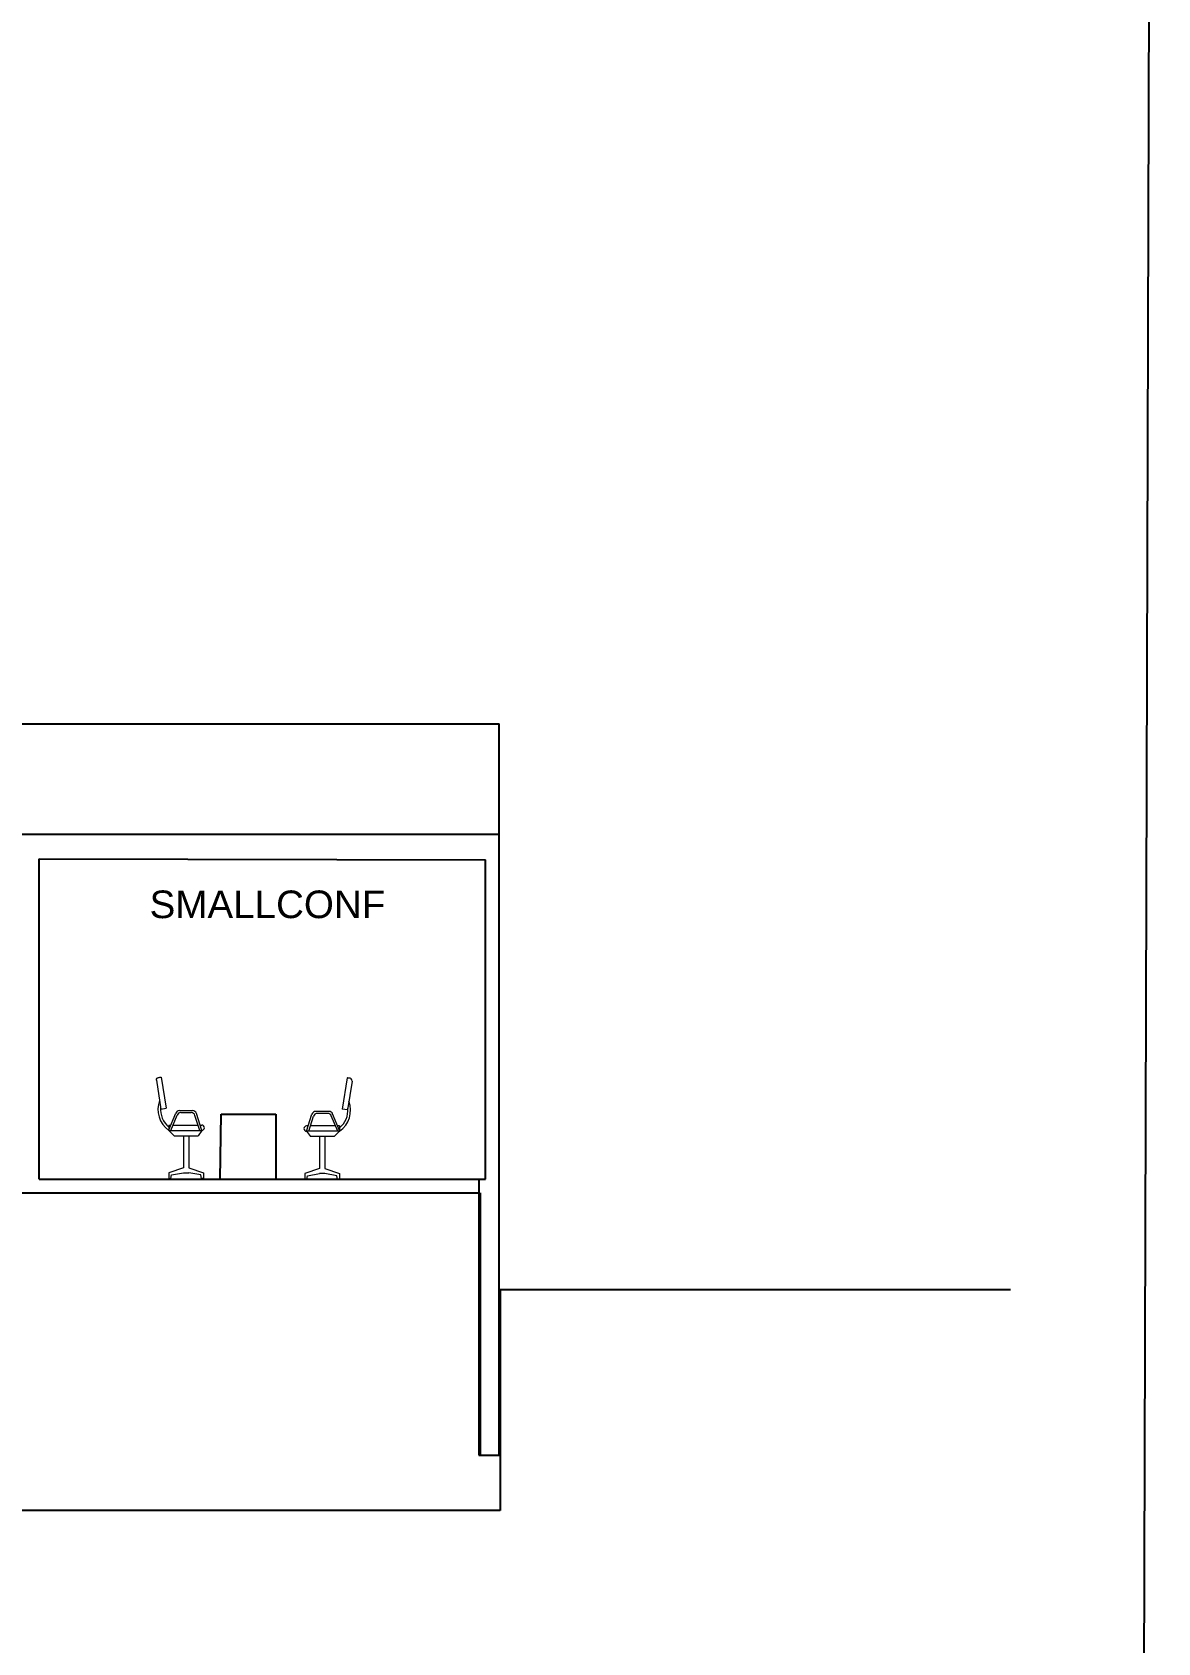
# Model space of a CAD drawing. Header units: millimetres. Extents: x 587797 to 2274247, y 1711 to 439204.
# Drawn here: x 1037785 to 1050015, y 282231 to 299730 of the extents above; entities that cross this region are included whole.
import ezdxf

# ---------------------------------------------------------------- set-up
doc = ezdxf.new("R2010")
doc.units = ezdxf.units.MM
doc.layers.add('finiture', color=7, linetype='Continuous', lineweight=20)
doc.styles.get("Standard").update_dxf_attribs({"font": 'arial.ttf'})

msp = doc.modelspace()

# ---------------------------------------------------------------- linework, layer by layer
for p, q in [((1050015.178, 334727.085), (1049616.235, 194738.007)), ((971709.651, 292216.983, 442.155), (1042859.651, 292216.983, 442.155)), ((1042859.651, 291016.983, 442.155), (1042859.651, 292216.983, 442.155)), ((971709.651, 291016.983, 442.155), (1042859.651, 291016.983, 442.155)), ((1042859.651, 284269.666, 442.155), (1042859.651, 291016.983, 442.155)), ((1037859.651, 290747.959, 442.155), (1042709.651, 290737.678, 442.155)), ((1037859.651, 287266.983, 442.155), (1037859.651, 290747.959, 442.155)), ((1042709.651, 287266.983, 442.155), (1042709.651, 290737.678, 442.155)), ((1039827.593, 287266.983, 442.155), (1039837.573, 287975.125, 442.155)), ((1039837.573, 287975.125, 442.155), (1040433.531, 287975.125, 442.155)), ((1040433.531, 287975.125, 442.155), (1040433.531, 287266.983, 442.155)), ((1037859.651, 287266.983, 442.155), (1042709.651, 287266.983, 442.155)), ((1042638.019, 287266.983, 442.155), (1042638.019, 284269.666, 442.155)), ((971939.651, 287119.666, 442.155), (1042638.019, 287119.666, 442.155)), ((1042653.206, 287119.666), (1042653.206, 284269.666)), ((1042868.164, 286069.666, 442.155), (1048415.165, 286069.666, 442.155)), ((1042868.164, 286069.666, 442.155), (1042868.164, 283669.666, 442.155)), ((1042638.019, 284269.666, 442.155), (1042868.164, 284269.666, 442.155)), ((1042868.164, 283669.666, 442.155), (971709.651, 283669.666, 442.155))]:
    msp.add_line(p, q)
at = {"layer": 'finiture', "linetype": 'Continuous'}
for p, q in [((1039187.292, 288378.079, 442.155), (1039240.51, 288039.066, 442.155)), ((1039133.94, 288343.936, 442.155), (1039183.211, 288030.071, 442.155)), ((1041206.588, 288369.009, 442.155), (1041153.369, 288029.996, 442.155)), ((1041259.94, 288334.866, 442.155), (1041210.669, 288021.001, 442.155)), ((1039183.211, 288030.071, 442.155), (1039240.51, 288039.066, 442.155)), ((1041210.669, 288021.001, 442.155), (1041153.369, 288029.996, 442.155)), ((1039269.238, 287806.112, 442.155), (1039344.869, 287986.632, 442.155)), ((1039269.238, 287856.067, 442.155), (1039269.238, 287798.066, 442.155)), ((1039269.238, 287856.067, 442.155), (1039290.167, 287856.067, 442.155)), ((1039289.299, 287797.707, 442.155), (1039359.338, 287964.881, 442.155)), ((1039313.749, 287856.067, 442.155), (1039586.079, 287856.067, 442.155)), ((1039384.991, 288013.323, 442.155), (1039527.567, 288013.323, 442.155)), ((1039399.46, 287991.573, 442.155), (1039511.598, 287991.573, 442.155)), ((1039604.289, 287798.066, 442.155), (1039553.102, 287961.102, 442.155)), ((1039627.086, 287798.066, 442.155), (1039569.071, 287982.852, 442.155)), ((1039608.876, 287856.067, 442.155), (1039627.086, 287856.067, 442.155)), ((1040766.793, 287788.995, 442.155), (1040824.809, 287973.782, 442.155)), ((1040789.591, 287788.995, 442.155), (1040840.777, 287952.032, 442.155)), ((1041008.889, 288004.253, 442.155), (1040866.313, 288004.253, 442.155)), ((1040994.419, 287982.502, 442.155), (1040882.281, 287982.502, 442.155)), ((1041104.581, 287788.637, 442.155), (1041034.541, 287955.811, 442.155)), ((1041124.642, 287797.042, 442.155), (1041049.011, 287977.561, 442.155)), ((1039269.238, 287798.066, 442.155), (1039627.086, 287798.066, 442.155)), ((1039269.238, 287798.066, 442.155), (1039328.647, 287740.462, 442.155)), ((1039328.647, 287740.462, 442.155), (1039587.036, 287740.462, 442.155)), ((1039428.841, 287740.462, 442.155), (1039428.841, 287392.297, 442.155)), ((1039486.842, 287740.462, 442.155), (1039486.842, 287392.297, 442.155)), ((1039627.086, 287798.066, 442.155), (1039587.036, 287740.462, 442.155)), ((1040785.004, 287846.997, 442.155), (1040766.793, 287846.997, 442.155)), ((1041124.642, 287788.995, 442.155), (1040766.793, 287788.995, 442.155)), ((1040766.793, 287788.995, 442.155), (1040806.844, 287731.392, 442.155)), ((1041065.233, 287731.392, 442.155), (1040806.844, 287731.392, 442.155)), ((1041080.13, 287846.997, 442.155), (1040807.801, 287846.997, 442.155)), ((1040907.037, 287731.392, 442.155), (1040907.037, 287383.226, 442.155)), ((1040965.039, 287731.392, 442.155), (1040965.039, 287383.226, 442.155)), ((1041124.642, 287788.995, 442.155), (1041065.233, 287731.392, 442.155)), ((1041124.642, 287846.997, 442.155), (1041103.712, 287846.997, 442.155)), ((1041124.642, 287846.997, 442.155), (1041124.642, 287788.995, 442.155)), ((1039428.841, 287392.297, 442.155), (1039269.238, 287337.66, 442.155)), ((1039269.238, 287337.66, 442.155), (1039269.238, 287276.054, 442.155)), ((1039297.967, 287315.195, 442.155), (1039428.841, 287337.66, 442.155)), ((1039428.841, 287337.66, 442.155), (1039486.842, 287337.66, 442.155)), ((1039486.842, 287392.297, 442.155), (1039646.445, 287337.66, 442.155)), ((1039617.716, 287315.195, 442.155), (1039486.842, 287337.66, 442.155)), ((1039646.445, 287337.66, 442.155), (1039646.445, 287276.054, 442.155)), ((1040907.037, 287383.226, 442.155), (1040747.435, 287328.59, 442.155)), ((1040747.435, 287328.59, 442.155), (1040747.435, 287266.983, 442.155)), ((1040776.164, 287306.124, 442.155), (1040907.037, 287328.59, 442.155)), ((1040965.039, 287328.59, 442.155), (1040907.037, 287328.59, 442.155)), ((1040965.039, 287383.226, 442.155), (1041124.642, 287328.59, 442.155)), ((1041095.913, 287306.124, 442.155), (1040965.039, 287328.59, 442.155)), ((1041124.642, 287328.59, 442.155), (1041124.642, 287266.983, 442.155)), ((1039269.238, 287276.054, 442.155), (1039291.18, 287276.054, 442.155)), ((1039291.18, 287276.054, 442.155), (1039297.967, 287315.195, 442.155)), ((1039624.502, 287276.054, 442.155), (1039617.716, 287315.195, 442.155)), ((1039646.445, 287276.054, 442.155), (1039624.502, 287276.054, 442.155)), ((1040747.435, 287266.983, 442.155), (1040769.377, 287266.983, 442.155)), ((1040769.377, 287266.983, 442.155), (1040776.164, 287306.124, 442.155)), ((1041102.699, 287266.983, 442.155), (1041095.913, 287306.124, 442.155)), ((1041124.642, 287266.983, 442.155), (1041102.699, 287266.983, 442.155))]:
    msp.add_line(p, q, dxfattribs=at)
for centre, radius, start, end in [((1039428.368, 288026.068, 442.155), 278.042, 159.2440411, 235.0876442), ((1039428.368, 288026.068, 442.155), 249.041, 174.8516914, 230.2849925), ((1040965.512, 288016.998, 442.155), 278.042, 304.9123558, 20.7559589), ((1040965.512, 288016.998, 442.155), 249.041, 309.7150075, 5.1483086), ((1039384.991, 287969.822, 442.155), 43.501, 90, 157.2681868), ((1039399.46, 287948.072, 442.155), 43.501, 90, 157.2681868), ((1039511.598, 287948.072, 442.155), 43.501, 17.430167, 90), ((1039527.567, 287969.822, 442.155), 43.501, 17.430167, 90), ((1039627.086, 287827.067, 442.155), 29.001, 270, 90), ((1040866.313, 287960.752, 442.155), 43.501, 90, 162.569833), ((1040882.281, 287939.001, 442.155), 43.501, 90, 162.569833), ((1040994.419, 287939.001, 442.155), 43.501, 22.7318132, 90), ((1041008.889, 287960.752, 442.155), 43.501, 22.7318132, 90), ((1040766.793, 287817.996, 442.155), 29.001, 90, 270)]:
    msp.add_arc(centre, radius, start, end, dxfattribs=at)
for points in [[(1039133.94, 288343.936, 442.155), (1039142.515, 288366.034, 442.155), (1039148.404, 288371.012, 442.155), (1039163.37, 288374.749, 442.155), (1039176.448, 288376.226, 442.155), (1039187.315, 288377.932, 442.155)], [(1041259.94, 288334.866, 442.155), (1041251.365, 288356.963, 442.155), (1041245.476, 288361.941, 442.155), (1041230.509, 288365.679, 442.155), (1041217.431, 288367.156, 442.155), (1041206.565, 288368.861, 442.155)]]:
    msp.add_spline(points, degree=3, dxfattribs=at)

# ---------------------------------------------------------------- texts
at = {"insert": (1039060.164, 290404.399, 442.155), "char_height": 300, "attachment_point": 1}
msp.add_mtext_dynamic_manual_height_columns('SMALLCONF', width=325.06944, gutter_width=23298.882, heights=[0], dxfattribs=at)

doc.saveas('drawing.dxf')
